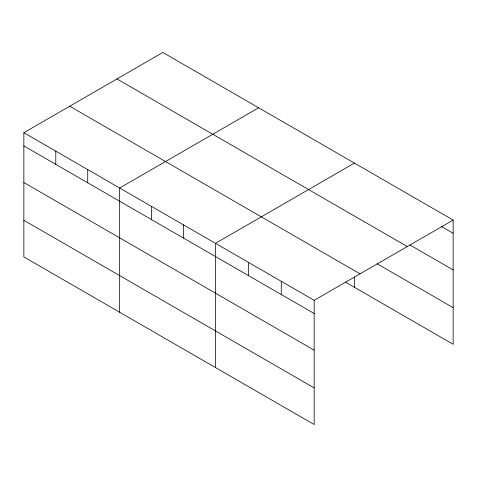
<?xml version="1.0" encoding="UTF-8"?>
<svg xmlns="http://www.w3.org/2000/svg" width="477" height="477" viewBox="0 0 477 477"><rect width="100%" height="100%" fill="white"/><g stroke="black" fill="none" stroke-linecap="round" stroke-linejoin="round"><path stroke-width="0.72" d="M23.85 132.707L314.17 300.319L314.17 424.536L23.85 256.924L23.85 132.707L162.83 52.464L453.15 220.076L453.15 344.293L345.503 282.145M258.635 107.778L119.655 188.016L119.655 312.232M354.441 163.086L215.461 243.33L215.461 367.546M314.17 300.319L453.15 220.076M441.535 226.575L453.15 233.277M409.928 244.957L453.15 269.916M116.966 78.944L407.286 246.555M377.021 263.709L453.15 307.659M69.714 106.228L360.034 273.84M23.85 145.908L314.17 313.52M23.85 182.542L314.17 350.154M23.85 220.285L314.17 387.902M354.441 277.048L354.441 287.309M281.263 281.323L281.263 294.524M248.362 262.326L248.362 275.527M183.526 224.894L183.526 238.095M151.591 206.458L151.591 219.658M87.72 169.579L87.72 182.78M55.785 151.143L55.785 164.344"/></g></svg>
